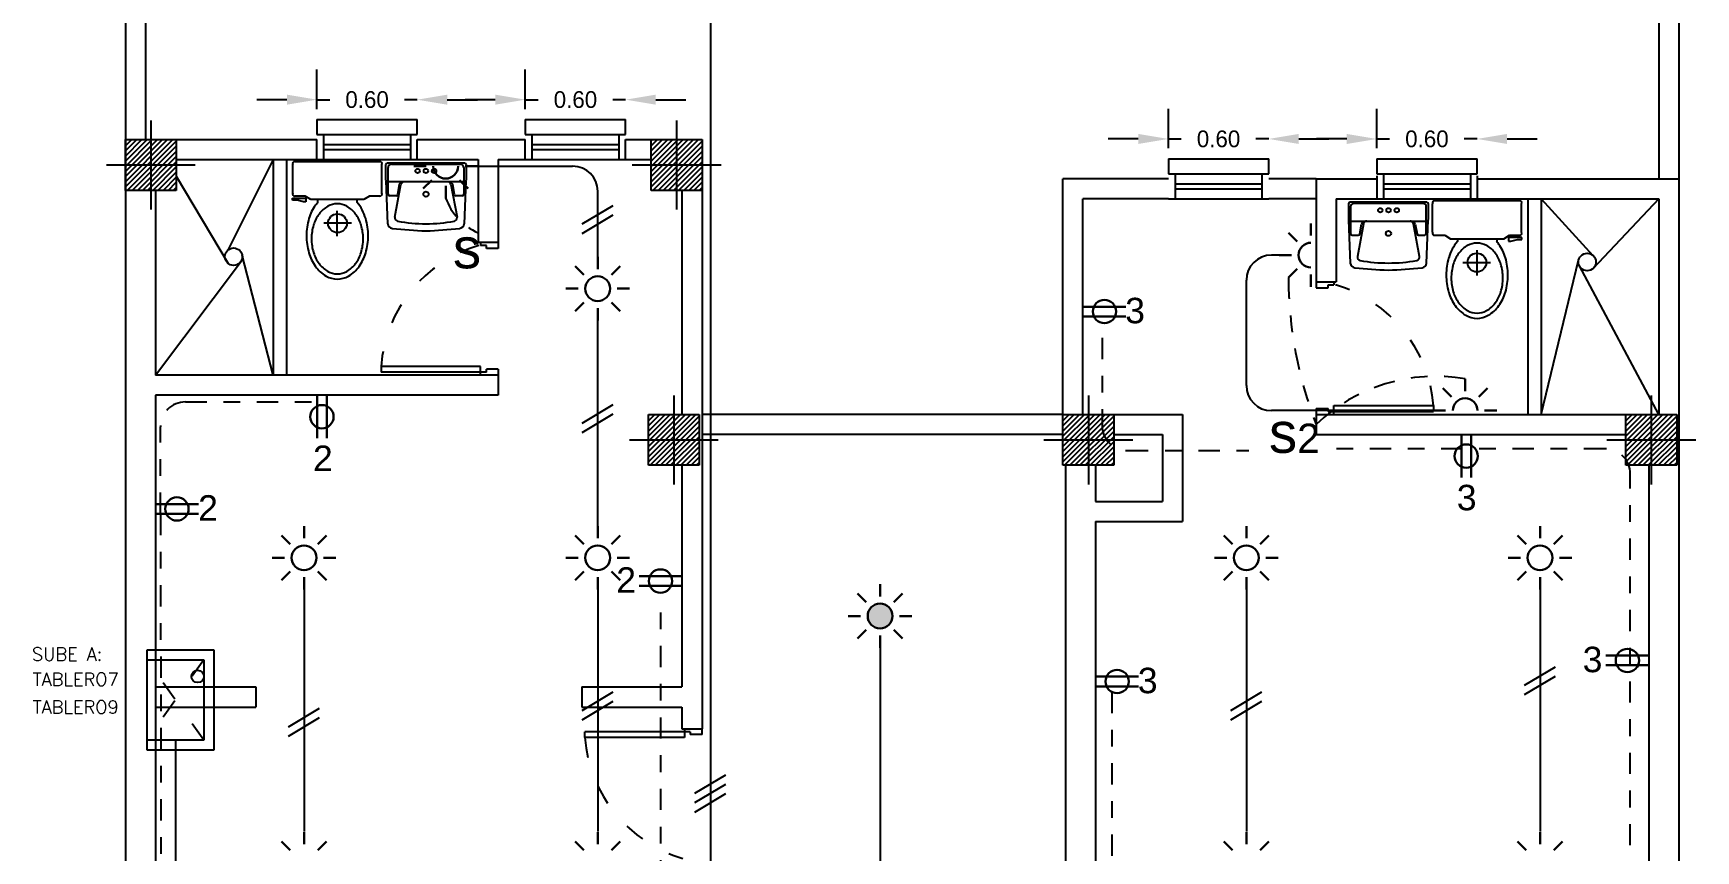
# Model space of a CAD drawing. Extents: x 876.5 to 905.5, y -313.4 to -291.
# Drawn here: x 876.54 to 886.49, y -305.75 to -300.86 of the extents above; entities that cross this region are included whole.
import ezdxf

# ---------------------------------------------------------------- set-up
doc = ezdxf.new("R2010")
doc.units = 0
doc.header["$LTSCALE"] = 0.01
doc.linetypes.add('ACAD_ISO03W100', pattern=[30, 12, -18])
doc.linetypes.add('DASHDOT', pattern=[25.4, 12.7, -6.35, 0, -6.35])
doc.layers.get('0').update_dxf_attribs({"linetype": 'CONTINUOUS'})
doc.styles.add('BARRIOS', font='arial.ttf')
doc.styles.add('STYLE5', font='simplex.shx', dxfattribs={"height": 2.6})

msp = doc.modelspace()

# ---------------------------------------------------------------- hatches: boundary and pattern name
at = {"linetype": 'Continuous'}
h = msp.add_hatch(color=7, dxfattribs=at)
h.dxf.hatch_style = 1
h.paths.add_polyline_path([(881.533, -304.3461, 1), (881.6813, -304.3461, 1)])

# ---------------------------------------------------------------- linework, layer by layer
at = {"color": 7, "linetype": 'Continuous'}
for p, q in [((877.092, -291.5204), (877.092, -311.4704)), ((886.387, -291.5204), (886.387, -311.4704)), ((877.212, -299.8504), (877.212, -301.4954)), ((880.5923, -299.8505), (880.5923, -311.0761)), ((886.267, -299.8505), (886.267, -301.7304)), ((877.396, -301.4954), (878.2378, -301.4954)), ((878.2378, -301.6154), (878.2378, -301.4954)), ((878.8378, -301.4954), (879.4846, -301.4954)), ((878.8378, -301.6154), (878.8378, -301.4954)), ((879.4846, -301.6154), (879.4846, -301.4954)), ((880.0846, -301.4954), (880.238, -301.4954)), ((880.0846, -301.6154), (880.0846, -301.4954)), ((877.396, -301.6154), (878.2378, -301.6154)), ((877.9762, -301.6154), (877.7047, -302.1573)), ((878.8378, -301.6154), (879.202, -301.6154)), ((879.1979, -301.655), (879.7679, -301.655)), ((879.202, -301.6154), (879.202, -302.1113)), ((879.322, -301.6154), (879.4846, -301.6154)), ((879.322, -301.6154), (879.322, -302.1113)), ((880.0846, -301.6154), (880.238, -301.6154)), ((877.396, -301.7149), (877.7065, -302.2373)), ((882.7013, -303.1403), (882.7013, -301.7304)), ((883.3323, -301.7304), (882.7013, -301.7304)), ((884.217, -301.7304), (883.9323, -301.7304)), ((884.217, -301.7304), (884.217, -302.3463)), ((884.217, -301.7304), (884.5791, -301.7304)), ((884.5791, -301.7116), (884.5791, -301.8504)), ((885.1791, -301.7116), (885.1791, -301.8504)), ((885.1791, -301.7304), (886.387, -301.7304)), ((877.272, -301.7994), (877.272, -302.9054)), ((879.9179, -302.1976), (879.9179, -301.805)), ((880.422, -301.7994), (880.422, -303.1403)), ((880.542, -301.7994), (880.542, -305.0204)), ((882.8213, -303.1403), (882.8213, -301.8504)), ((883.3323, -301.8504), (882.8213, -301.8504)), ((884.217, -301.8504), (883.9323, -301.8504)), ((884.337, -301.8504), (884.337, -302.3463)), ((884.337, -301.8504), (884.5791, -301.8504)), ((885.1791, -301.8504), (886.267, -301.8504)), ((885.5628, -301.8504), (885.8727, -302.1889)), ((886.267, -301.8504), (885.8709, -302.2689)), ((886.267, -301.8504), (886.267, -303.1403)), ((877.9762, -302.9054), (877.7905, -302.1862)), ((879.322, -302.1113), (879.202, -302.1113)), ((883.9956, -302.187), (883.9487, -302.187)), ((877.272, -302.9054), (877.7858, -302.2203)), ((885.5628, -303.1404), (885.7869, -302.2178)), ((886.267, -303.1404), (885.7916, -302.2519)), ((883.7987, -302.9673), (883.7987, -302.337)), ((884.217, -302.3463), (884.337, -302.3463)), ((879.9179, -303.8079), (879.9179, -302.5773)), ((879.322, -302.9054), (877.272, -302.9054)), ((879.322, -302.9054), (879.322, -303.0254)), ((877.272, -303.0254), (877.272, -306.3864)), ((879.322, -303.0254), (877.272, -303.0254)), ((882.7013, -303.1403), (880.542, -303.1403)), ((882.717, -303.1404), (882.837, -303.1404)), ((883.0053, -303.1404), (883.417, -303.1404)), ((883.417, -303.1404), (883.417, -303.7804)), ((884.918, -303.1173), (883.9487, -303.1173)), ((884.217, -303.1404), (884.217, -303.2604)), ((884.217, -303.1404), (886.267, -303.1404)), ((882.7013, -303.2603), (880.542, -303.2603)), ((883.0053, -303.2604), (883.297, -303.2604)), ((883.297, -303.2604), (883.297, -303.6604)), ((884.217, -303.2604), (886.0696, -303.2604)), ((880.422, -303.4443), (880.422, -304.7704)), ((882.717, -303.4443), (882.717, -306.8204)), ((882.897, -303.4443), (882.897, -303.6604)), ((886.207, -303.4443), (886.207, -306.3864)), ((882.897, -303.6604), (883.297, -303.6604)), ((882.897, -303.7804), (882.897, -306.3864)), ((882.897, -303.7804), (883.417, -303.7804)), ((877.2213, -304.5486), (877.6213, -304.5486)), ((877.2213, -305.1486), (877.2213, -304.5486)), ((877.6213, -304.5486), (877.6213, -305.1486)), ((881.6072, -304.5359), (881.6072, -307.896)), ((877.2213, -304.6086), (877.5613, -304.6086)), ((877.2213, -305.0886), (877.2213, -304.6086)), ((877.5613, -304.6086), (877.5613, -305.0886)), ((877.272, -304.7704), (877.872, -304.7704)), ((877.872, -304.7704), (877.872, -304.8904)), ((879.822, -304.7704), (880.422, -304.7704)), ((879.822, -304.7704), (879.822, -304.8904)), ((877.272, -304.8904), (877.872, -304.8904)), ((879.822, -304.8904), (880.422, -304.8904)), ((880.422, -304.8904), (880.422, -305.0204)), ((880.422, -305.0204), (880.542, -305.0204)), ((877.5613, -305.0886), (877.2213, -305.0886)), ((877.6213, -305.1486), (877.2213, -305.1486)), ((877.3913, -305.0886), (877.3913, -310.9098))]:
    msp.add_line(p, q, dxfattribs=at)
at = {"color": 7}
for p, q in [((878.2378, -301.3129), (878.2378, -301.0769)), ((879.4846, -301.3129), (879.4846, -301.0769)), ((878.0578, -301.2569), (877.8778, -301.2569)), ((878.2378, -301.2569), (878.3145, -301.2569)), ((878.8378, -301.2569), (878.7612, -301.2569)), ((879.0178, -301.2569), (879.1978, -301.2569)), ((879.3046, -301.2569), (879.1246, -301.2569)), ((879.4846, -301.2569), (879.5613, -301.2569)), ((880.0846, -301.2569), (880.008, -301.2569)), ((880.2646, -301.2569), (880.4446, -301.2569)), ((877.244, -301.3814), (877.244, -301.9134)), ((878.2378, -301.3754), (878.8378, -301.3754)), ((878.2378, -301.3754), (878.2378, -301.4654)), ((878.8378, -301.4654), (878.8378, -301.3754)), ((879.4846, -301.3754), (880.0846, -301.3754)), ((879.4846, -301.3754), (879.4846, -301.4654)), ((880.0846, -301.4654), (880.0846, -301.3754)), ((880.39, -301.3814), (880.39, -301.9134)), ((883.3323, -301.5479), (883.3323, -301.3119)), ((884.5791, -301.5479), (884.5791, -301.3119)), ((877.092, -301.4954), (877.396, -301.4954)), ((877.092, -301.7994), (877.092, -301.4954)), ((877.092, -301.5022), (877.0987, -301.4954)), ((877.092, -301.5329), (877.1295, -301.4954)), ((877.092, -301.5636), (877.1602, -301.4954)), ((877.092, -301.5943), (877.1909, -301.4954)), ((877.092, -301.625), (877.2216, -301.4954)), ((877.092, -301.6557), (877.2523, -301.4954)), ((877.092, -301.6864), (877.283, -301.4954)), ((877.092, -301.7172), (877.3137, -301.4954)), ((877.092, -301.7479), (877.3444, -301.4954)), ((877.092, -301.7786), (877.3752, -301.4954)), ((877.092, -301.4954), (877.396, -301.4954)), ((877.092, -301.7994), (877.092, -301.4954)), ((877.396, -301.4954), (877.396, -301.7994)), ((877.396, -301.4954), (877.396, -301.7994)), ((878.2378, -301.4654), (878.8378, -301.4654)), ((878.2778, -301.4654), (878.2778, -301.6154)), ((878.7978, -301.4654), (878.7978, -301.6154)), ((879.4846, -301.4654), (880.0846, -301.4654)), ((879.5246, -301.4654), (879.5246, -301.6154)), ((880.0446, -301.4654), (880.0446, -301.6154)), ((880.238, -301.4954), (880.542, -301.4954)), ((880.238, -301.7994), (880.238, -301.4954)), ((880.238, -301.5022), (880.2447, -301.4954)), ((880.238, -301.5329), (880.2755, -301.4954)), ((880.238, -301.5636), (880.3062, -301.4954)), ((880.238, -301.5943), (880.3369, -301.4954)), ((880.238, -301.625), (880.3676, -301.4954)), ((880.238, -301.6557), (880.3983, -301.4954)), ((880.238, -301.6864), (880.429, -301.4954)), ((880.238, -301.7172), (880.4597, -301.4954)), ((880.238, -301.7479), (880.4904, -301.4954)), ((880.238, -301.7786), (880.5212, -301.4954)), ((880.238, -301.4954), (880.542, -301.4954)), ((880.238, -301.7994), (880.238, -301.4954)), ((880.542, -301.4954), (880.542, -301.7994)), ((880.542, -301.4954), (880.542, -301.7994)), ((883.1523, -301.4919), (882.9723, -301.4919)), ((883.3323, -301.4919), (883.409, -301.4919)), ((883.9323, -301.4919), (883.8557, -301.4919)), ((884.1123, -301.4919), (884.2923, -301.4919)), ((884.3991, -301.4919), (884.2191, -301.4919)), ((884.5791, -301.4919), (884.6558, -301.4919)), ((885.1791, -301.4919), (885.1024, -301.4919)), ((885.3591, -301.4919), (885.5391, -301.4919)), ((877.1019, -301.7994), (877.396, -301.5053)), ((877.1326, -301.7994), (877.396, -301.536)), ((877.1633, -301.7994), (877.396, -301.5667)), ((878.2778, -301.5254), (878.7978, -301.5254)), ((878.2778, -301.5554), (878.7978, -301.5554)), ((879.5246, -301.5254), (880.0446, -301.5254)), ((879.5246, -301.5554), (880.0446, -301.5554)), ((880.2479, -301.7994), (880.542, -301.5053)), ((880.2786, -301.7994), (880.542, -301.536)), ((880.3093, -301.7994), (880.542, -301.5667)), ((876.978, -301.6474), (877.51, -301.6474)), ((877.194, -301.7994), (877.396, -301.5974)), ((877.2247, -301.7994), (877.396, -301.6281)), ((877.2554, -301.7994), (877.396, -301.6589)), ((877.2861, -301.7994), (877.396, -301.6896)), ((877.9762, -301.6154), (877.9762, -302.9054)), ((878.0562, -301.6154), (878.0562, -302.9054)), ((878.0931, -301.8155), (878.0931, -301.6444)), ((878.1065, -301.6266), (878.6132, -301.6266)), ((878.2378, -301.6154), (878.8378, -301.6154)), ((878.6266, -301.8155), (878.6266, -301.6444)), ((878.6506, -301.7379), (878.6506, -301.6454)), ((878.6605, -301.6355), (878.8902, -301.6355)), ((878.6633, -301.822), (878.6633, -301.6634)), ((878.6831, -301.6436), (879.0973, -301.6436)), ((878.8902, -301.6355), (879.1199, -301.6355)), ((879.1172, -301.6634), (879.1172, -301.822)), ((879.1298, -301.6454), (879.1298, -301.7379)), ((879.4846, -301.6154), (880.0846, -301.6154)), ((880.124, -301.6474), (880.656, -301.6474)), ((880.34, -301.7994), (880.542, -301.5974)), ((880.3707, -301.7994), (880.542, -301.6281)), ((880.4014, -301.7994), (880.542, -301.6589)), ((880.4321, -301.7994), (880.542, -301.6896)), ((883.3323, -301.6104), (883.9323, -301.6104)), ((883.3323, -301.6104), (883.3323, -301.7004)), ((883.9323, -301.7004), (883.9323, -301.6104)), ((884.5791, -301.6104), (885.1791, -301.6104)), ((884.5791, -301.6104), (884.5791, -301.7004)), ((885.1791, -301.7004), (885.1791, -301.6104)), ((877.3169, -301.7994), (877.396, -301.7203)), ((877.3476, -301.7994), (877.396, -301.751)), ((877.3783, -301.7994), (877.396, -301.7817)), ((878.6623, -301.9992), (878.6514, -301.7418)), ((878.8902, -301.7478), (878.6605, -301.7478)), ((878.7045, -301.9605), (878.7408, -301.764)), ((878.7294, -301.7668), (878.7191, -301.8237)), ((878.7428, -301.7591), (878.7405, -301.7588)), ((879.1199, -301.7478), (878.8902, -301.7478)), ((879.0399, -301.7588), (879.0377, -301.7591)), ((879.0396, -301.764), (879.0759, -301.9605)), ((879.0614, -301.8237), (879.051, -301.7668)), ((879.129, -301.7418), (879.1182, -301.9992)), ((880.4629, -301.7994), (880.542, -301.7203)), ((880.4936, -301.7994), (880.542, -301.751)), ((880.5243, -301.7994), (880.542, -301.7817)), ((883.3323, -301.7004), (883.9323, -301.7004)), ((883.3723, -301.7004), (883.3723, -301.8504)), ((883.3723, -301.7604), (883.8923, -301.7604)), ((883.3723, -301.7904), (883.8923, -301.7904)), ((883.8923, -301.7004), (883.8923, -301.8504)), ((884.5791, -301.7004), (885.1791, -301.7004)), ((884.6191, -301.7004), (884.6191, -301.8504)), ((884.6191, -301.7604), (885.1391, -301.7604)), ((884.6191, -301.7904), (885.1391, -301.7904)), ((885.1391, -301.7004), (885.1391, -301.8504)), ((877.396, -301.7994), (877.092, -301.7994)), ((877.396, -301.7994), (877.092, -301.7994)), ((878.0921, -301.8467, 0.62), (878.1721, -301.8467, 0.62)), ((878.0921, -301.8576, 0.62), (878.0921, -301.8467, 0.62)), ((878.1186, -301.8576, 0.62), (878.0921, -301.8576, 0.62)), ((878.1667, -301.8333), (878.1065, -301.8333)), ((878.1578, -301.8678, 0.62), (878.1186, -301.8576, 0.62)), ((878.1721, -301.8678, 0.62), (878.1578, -301.8678, 0.62)), ((878.2006, -301.8549), (878.1667, -301.8333)), ((878.1721, -301.8467, 0.62), (878.1721, -301.8678, 0.62)), ((878.5191, -301.8549), (878.2006, -301.8549)), ((878.2422, -301.8549, 0.32), (878.2422, -301.8712, 0.32)), ((878.4775, -301.8549, 0.32), (878.4775, -301.8708, 0.32)), ((878.553, -301.8333), (878.5191, -301.8549)), ((878.6132, -301.8333), (878.553, -301.8333)), ((878.7093, -301.8319), (878.6732, -301.8319)), ((879.1073, -301.8319), (879.0712, -301.8319)), ((879.8253, -302.0005), (880.0105, -301.8895)), ((880.542, -301.7994), (880.238, -301.7994)), ((880.542, -301.7994), (880.238, -301.7994)), ((883.3323, -301.8504), (883.9323, -301.8504)), ((884.4091, -301.8804), (884.4091, -301.9729)), ((884.6487, -301.8705), (884.419, -301.8705)), ((884.8558, -301.8786), (884.4416, -301.8786)), ((884.5791, -301.8504), (885.1791, -301.8504)), ((884.8784, -301.8705), (884.6487, -301.8705)), ((884.8883, -301.9729), (884.8883, -301.8804)), ((884.9124, -302.0505), (884.9124, -301.8794)), ((885.4325, -301.8616), (884.9257, -301.8616)), ((885.4458, -302.0505), (885.4458, -301.8794)), ((885.4828, -301.8504), (885.4828, -303.1404)), ((885.5628, -301.8504), (885.5628, -303.1404)), ((878.3598, -302.0741), (878.3598, -301.9228)), ((879.8253, -302.0568), (880.0105, -301.9458)), ((884.4099, -301.9768), (884.4208, -302.2342)), ((884.419, -301.9828), (884.6487, -301.9828)), ((884.4218, -301.8984), (884.4218, -302.057)), ((884.6487, -301.9828), (884.8784, -301.9828)), ((884.8756, -302.057), (884.8756, -301.8984)), ((884.8766, -302.2342), (884.8875, -301.9768)), ((878.4452, -301.9963), (878.2788, -301.9963)), ((884.4317, -302.0669), (884.4678, -302.0669)), ((884.4993, -301.999), (884.463, -302.1955)), ((884.4775, -302.0587), (884.4879, -302.0018)), ((884.499, -301.9938), (884.5013, -301.9941)), ((884.7962, -301.9941), (884.7984, -301.9938)), ((884.8344, -302.1955), (884.7981, -301.999)), ((884.8095, -302.0018), (884.8199, -302.0587)), ((884.8296, -302.0669), (884.8657, -302.0669)), ((884.9257, -302.0683), (884.9859, -302.0683)), ((884.9859, -302.0683), (885.0198, -302.0899)), ((885.0198, -302.0899), (885.3384, -302.0899)), ((885.0615, -302.0899, 0.32), (885.0615, -302.1058, 0.32)), ((885.2967, -302.0899, 0.32), (885.2967, -302.1062, 0.32)), ((885.3384, -302.0899), (885.3723, -302.0683)), ((885.3668, -302.0817, 0.62), (885.3668, -302.1028, 0.62)), ((885.4468, -302.0817, 0.62), (885.3668, -302.0817, 0.62)), ((885.3723, -302.0683), (885.4325, -302.0683)), ((885.4468, -302.0926, 0.62), (885.4468, -302.0817, 0.62)), ((879.2161, -302.1113), (879.2161, -302.129)), ((879.2514, -302.129), (879.2161, -302.129)), ((879.2514, -302.1466), (879.2514, -302.129)), ((879.322, -302.1466), (879.2514, -302.1466)), ((879.322, -302.1113), (879.322, -302.1466)), ((885.1791, -302.3091), (885.1791, -302.1578)), ((885.3668, -302.1028, 0.62), (885.3812, -302.1028, 0.62)), ((885.3812, -302.1028, 0.62), (885.4203, -302.0926, 0.62)), ((885.4203, -302.0926, 0.62), (885.4468, -302.0926, 0.62)), ((885.0938, -302.2313), (885.2601, -302.2313)), ((884.217, -302.3463), (884.217, -302.3816)), ((884.217, -302.3816), (884.2876, -302.3816)), ((884.2876, -302.364), (884.3229, -302.364)), ((884.2876, -302.3816), (884.2876, -302.364)), ((884.3229, -302.3463), (884.3229, -302.364)), ((878.6214, -302.8525), (878.6214, -302.8878)), ((879.2161, -302.8525), (878.6214, -302.8525)), ((879.2161, -302.8878), (878.6214, -302.8878)), ((879.2161, -302.8878), (879.2161, -302.8525)), ((879.2161, -302.9054), (879.2161, -302.8878)), ((879.2514, -302.8878), (879.2161, -302.8878)), ((879.322, -302.8701), (879.2514, -302.8701)), ((879.2514, -302.8878), (879.2514, -302.8701)), ((879.322, -302.8701), (879.322, -302.9054)), ((879.8253, -303.1919), (880.0105, -303.0809)), ((880.3735, -303.0263), (880.3735, -303.5583)), ((882.8533, -303.0263), (882.8533, -303.5583)), ((886.2216, -303.0263), (886.2216, -303.5583)), ((879.8253, -303.2481), (880.0105, -303.1371)), ((880.2215, -303.1403), (880.5255, -303.1403)), ((880.2215, -303.4443), (880.2215, -303.1403)), ((880.2215, -303.1471), (880.2283, -303.1403)), ((880.2215, -303.1778), (880.259, -303.1403)), ((880.2215, -303.2085), (880.2897, -303.1403)), ((880.2215, -303.2392), (880.3204, -303.1403)), ((880.2215, -303.27), (880.3511, -303.1403)), ((880.2215, -303.3007), (880.3818, -303.1403)), ((880.2215, -303.3314), (880.4126, -303.1403)), ((880.2215, -303.3621), (880.4433, -303.1403)), ((880.2215, -303.3928), (880.474, -303.1403)), ((880.2215, -303.4235), (880.5047, -303.1403)), ((880.2215, -303.1403), (880.5255, -303.1403)), ((880.2215, -303.4443), (880.2215, -303.1403)), ((880.2314, -303.4443), (880.5255, -303.1502)), ((880.2621, -303.4443), (880.5255, -303.1809)), ((880.5255, -303.1403), (880.5255, -303.4443)), ((880.5255, -303.1403), (880.5255, -303.4443)), ((882.7013, -303.1403), (883.0053, -303.1403)), ((882.7013, -303.4443), (882.7013, -303.1403)), ((882.7013, -303.1471), (882.7081, -303.1403)), ((882.7013, -303.1778), (882.7388, -303.1403)), ((882.7013, -303.2085), (882.7695, -303.1403)), ((882.7013, -303.2392), (882.8002, -303.1403)), ((882.7013, -303.27), (882.831, -303.1403)), ((882.7013, -303.3007), (882.8617, -303.1403)), ((882.7013, -303.3314), (882.8924, -303.1403)), ((882.7013, -303.3621), (882.9231, -303.1403)), ((882.7013, -303.3928), (882.9538, -303.1403)), ((882.7013, -303.4235), (882.9845, -303.1403)), ((882.7013, -303.1403), (883.0053, -303.1403)), ((882.7013, -303.4443), (882.7013, -303.1403)), ((882.7112, -303.4443), (883.0053, -303.1502)), ((882.7419, -303.4443), (883.0053, -303.1809)), ((883.0053, -303.1403), (883.0053, -303.4443)), ((883.0053, -303.1403), (883.0053, -303.4443)), ((884.217, -303.1051), (884.217, -303.1404)), ((884.217, -303.1051), (884.2876, -303.1051)), ((884.2876, -303.1228), (884.2876, -303.1051)), ((884.2876, -303.1228), (884.3229, -303.1228)), ((884.3229, -303.0875), (884.9176, -303.0875)), ((884.3229, -303.1228), (884.3229, -303.0875)), ((884.3229, -303.1404), (884.3229, -303.1228)), ((884.3229, -303.1228), (884.9176, -303.1228)), ((884.9176, -303.0875), (884.9176, -303.1228)), ((886.0696, -303.1403), (886.3736, -303.1403)), ((886.0696, -303.4443), (886.0696, -303.1403)), ((886.0696, -303.1471), (886.0763, -303.1403)), ((886.0696, -303.1778), (886.1071, -303.1403)), ((886.0696, -303.2085), (886.1378, -303.1403)), ((886.0696, -303.2392), (886.1685, -303.1403)), ((886.0696, -303.27), (886.1992, -303.1403)), ((886.0696, -303.3007), (886.2299, -303.1403)), ((886.0696, -303.3314), (886.2606, -303.1403)), ((886.0696, -303.3621), (886.2913, -303.1403)), ((886.0696, -303.3928), (886.322, -303.1403)), ((886.0696, -303.4235), (886.3528, -303.1403)), ((886.0696, -303.1403), (886.3736, -303.1403)), ((886.0696, -303.4443), (886.0696, -303.1403)), ((886.0795, -303.4443), (886.3736, -303.1502)), ((886.1102, -303.4443), (886.3736, -303.1809)), ((886.3736, -303.1403), (886.3736, -303.4443)), ((886.3736, -303.1403), (886.3736, -303.4443)), ((880.2928, -303.4443), (880.5255, -303.2117)), ((880.3235, -303.4443), (880.5255, -303.2424)), ((880.3543, -303.4443), (880.5255, -303.2731)), ((882.7727, -303.4443), (883.0053, -303.2117)), ((882.8034, -303.4443), (883.0053, -303.2424)), ((882.8341, -303.4443), (883.0053, -303.2731)), ((886.1409, -303.4443), (886.3736, -303.2117)), ((886.1716, -303.4443), (886.3736, -303.2424)), ((886.2023, -303.4443), (886.3736, -303.2731)), ((880.1075, -303.2923), (880.6395, -303.2923)), ((880.385, -303.4443), (880.5255, -303.3038)), ((880.4157, -303.4443), (880.5255, -303.3345)), ((880.4464, -303.4443), (880.5255, -303.3652)), ((882.5873, -303.2923), (883.1193, -303.2923)), ((882.8648, -303.4443), (883.0053, -303.3038)), ((882.8955, -303.4443), (883.0053, -303.3345)), ((882.9262, -303.4443), (883.0053, -303.3652)), ((885.9556, -303.2923), (886.4876, -303.2923)), ((886.233, -303.4443), (886.3736, -303.3038)), ((886.2637, -303.4443), (886.3736, -303.3345)), ((886.2945, -303.4443), (886.3736, -303.3652)), ((880.5255, -303.4443), (880.2215, -303.4443)), ((880.5255, -303.4443), (880.2215, -303.4443)), ((880.4771, -303.4443), (880.5255, -303.3959)), ((880.5078, -303.4443), (880.5255, -303.4266)), ((883.0053, -303.4443), (882.7013, -303.4443)), ((883.0053, -303.4443), (882.7013, -303.4443)), ((882.9569, -303.4443), (883.0053, -303.3959)), ((882.9876, -303.4443), (883.0053, -303.4266)), ((886.3736, -303.4443), (886.0696, -303.4443)), ((886.3736, -303.4443), (886.0696, -303.4443)), ((886.3252, -303.4443), (886.3736, -303.3959)), ((886.3559, -303.4443), (886.3736, -303.4266)), ((878.1608, -304.1877), (878.1608, -305.6347)), ((879.9179, -304.1877), (879.9179, -305.6347)), ((883.7987, -304.1877), (883.7987, -305.6347)), ((885.5558, -304.1877), (885.5558, -305.6347)), ((885.4633, -304.7602), (885.6484, -304.6492)), ((885.4633, -304.8165), (885.6484, -304.7055)), ((879.8253, -304.9104), (880.0105, -304.7995)), ((879.8253, -304.9667), (880.0105, -304.8557)), ((883.7062, -304.9104), (883.8913, -304.7995)), ((883.7062, -304.9667), (883.8913, -304.8557)), ((878.0682, -305.0081), (878.2534, -304.8971)), ((878.0682, -305.0644), (878.2534, -304.9534)), ((879.8414, -305.0733), (879.8414, -305.0381)), ((880.4361, -305.0381), (879.8414, -305.0381)), ((880.4361, -305.0733), (879.8414, -305.0733)), ((880.4361, -305.0204), (880.4361, -305.0381)), ((880.4361, -305.0381), (880.4361, -305.0733)), ((880.4714, -305.0381), (880.4361, -305.0381)), ((880.4714, -305.0381), (880.4714, -305.0557)), ((880.542, -305.0557), (880.4714, -305.0557)), ((880.542, -305.0557), (880.542, -305.0204)), ((880.4998, -305.4063), (880.6849, -305.2953)), ((880.4998, -305.4625), (880.6849, -305.3516)), ((880.4998, -305.5188), (880.6849, -305.4078))]:
    msp.add_line(p, q, dxfattribs=at)
at = {"color": 7, "lineweight": 30}
for p, q in [((878.8913, -301.655), (878.8182, -301.655)), ((879.1248, -301.655), (879.1979, -301.655)), ((878.9255, -301.7375), (878.8738, -301.7892)), ((879.0081, -301.7717), (879.0081, -301.8448)), ((879.0906, -301.7375), (879.1423, -301.7892)), ((884.1029, -302.1044), (884.0512, -302.0527)), ((884.1854, -302.0702), (884.1854, -301.9971)), ((884.0687, -302.187), (883.9956, -302.187)), ((879.8353, -302.3049), (879.7836, -302.2532)), ((879.9179, -302.2707), (879.9179, -302.1976)), ((880.0004, -302.3049), (880.0522, -302.2532)), ((884.1029, -302.2695), (884.0512, -302.3213)), ((879.8012, -302.3874), (879.728, -302.3874)), ((880.0346, -302.3874), (880.1078, -302.3874)), ((884.1854, -302.3037), (884.1854, -302.3769)), ((879.8353, -302.47), (879.7836, -302.5217)), ((880.0004, -302.47), (880.0522, -302.5217)), ((879.9179, -302.5042), (879.9179, -302.5773)), ((882.9497, -302.4954), (882.8213, -302.4954)), ((882.9497, -302.5535), (882.8213, -302.5535)), ((882.9497, -302.4954), (883.0781, -302.4954)), ((882.9497, -302.5535), (883.0781, -302.5535)), ((885.0253, -303.0348), (884.9736, -302.9831)), ((885.1079, -303.0006), (885.1079, -302.9275)), ((885.1904, -303.0348), (885.2421, -302.9831)), ((878.2388, -303.1538), (878.2388, -303.0254)), ((878.297, -303.1538), (878.297, -303.0254)), ((878.2388, -303.1538), (878.2388, -303.2822)), ((878.297, -303.1538), (878.297, -303.2822)), ((884.9911, -303.1173), (884.918, -303.1173)), ((885.2246, -303.1173), (885.2977, -303.1173)), ((885.0851, -303.3888), (885.0851, -303.2604)), ((885.1433, -303.3888), (885.1433, -303.2604)), ((885.0851, -303.3888), (885.0851, -303.5172)), ((885.1433, -303.3888), (885.1433, -303.5172)), ((877.4004, -303.6763), (877.272, -303.6763)), ((877.4004, -303.6763), (877.5287, -303.6763)), ((877.4004, -303.7344), (877.272, -303.7344)), ((877.4004, -303.7344), (877.5287, -303.7344)), ((878.0782, -303.9152), (878.0265, -303.8635)), ((878.1608, -303.881), (878.1608, -303.8079)), ((878.2433, -303.9152), (878.2951, -303.8635)), ((879.8353, -303.9152), (879.7836, -303.8635)), ((879.9179, -303.881), (879.9179, -303.8079)), ((880.0004, -303.9152), (880.0522, -303.8635)), ((883.7162, -303.9152), (883.6645, -303.8635)), ((883.7987, -303.881), (883.7987, -303.8079)), ((883.8813, -303.9152), (883.933, -303.8635)), ((885.4733, -303.9152), (885.4216, -303.8635)), ((885.5558, -303.881), (885.5558, -303.8079)), ((885.6384, -303.9152), (885.6901, -303.8635)), ((878.0441, -303.9978), (877.9709, -303.9978)), ((878.0782, -304.0803), (878.0265, -304.132)), ((878.2433, -304.0803), (878.2951, -304.132)), ((878.2775, -303.9978), (878.3507, -303.9978)), ((879.8012, -303.9978), (879.728, -303.9978)), ((879.8353, -304.0803), (879.7836, -304.132)), ((880.0004, -304.0803), (880.0522, -304.132)), ((880.0346, -303.9978), (880.1078, -303.9978)), ((883.682, -303.9978), (883.6089, -303.9978)), ((883.7162, -304.0803), (883.6645, -304.132)), ((883.8813, -304.0803), (883.933, -304.132)), ((883.9155, -303.9978), (883.9886, -303.9978)), ((885.4391, -303.9978), (885.366, -303.9978)), ((885.4733, -304.0803), (885.4216, -304.132)), ((885.6384, -304.0803), (885.6901, -304.132)), ((885.6726, -303.9978), (885.7457, -303.9978)), ((878.1608, -304.1145), (878.1608, -304.1877)), ((879.9179, -304.1145), (879.9179, -304.1877)), ((880.2936, -304.1074), (880.1652, -304.1074)), ((880.2936, -304.1655), (880.1652, -304.1655)), ((880.2936, -304.1074), (880.422, -304.1074)), ((880.2936, -304.1655), (880.422, -304.1655)), ((881.6072, -304.2293), (881.6072, -304.1562)), ((883.7987, -304.1145), (883.7987, -304.1877)), ((885.5558, -304.1145), (885.5558, -304.1877)), ((881.5246, -304.2635), (881.4729, -304.2118)), ((881.6897, -304.2635), (881.7414, -304.2118)), ((881.4904, -304.3461), (881.4173, -304.3461)), ((881.7239, -304.3461), (881.7971, -304.3461)), ((881.5246, -304.4286), (881.4729, -304.4803)), ((881.6072, -304.4628), (881.6072, -304.5359)), ((881.6897, -304.4286), (881.7414, -304.4803)), ((886.0786, -304.5828), (885.9502, -304.5828)), ((886.0786, -304.641), (885.9502, -304.641)), ((886.0786, -304.5828), (886.207, -304.5828)), ((886.0786, -304.641), (886.207, -304.641)), ((883.0254, -304.7086), (882.897, -304.7086)), ((883.0254, -304.7668), (882.897, -304.7668)), ((883.0254, -304.7086), (883.1537, -304.7086)), ((883.0254, -304.7668), (883.1537, -304.7668)), ((878.1608, -305.7119), (878.1608, -305.6388)), ((879.9179, -305.7119), (879.9179, -305.6388)), ((883.7987, -305.7119), (883.7987, -305.6388)), ((885.5558, -305.7119), (885.5558, -305.6388)), ((878.0782, -305.7461), (878.0265, -305.6944)), ((878.2433, -305.7461), (878.2951, -305.6944)), ((879.8353, -305.7461), (879.7836, -305.6944)), ((880.0004, -305.7461), (880.0522, -305.6944)), ((883.7162, -305.7461), (883.6645, -305.6944)), ((883.8813, -305.7461), (883.933, -305.6944)), ((885.4733, -305.7461), (885.4216, -305.6944)), ((885.6384, -305.7461), (885.6901, -305.6944))]:
    msp.add_line(p, q, dxfattribs=at)
at = {"color": 7, "linetype": 'DASHDOT'}
for p, q in [((882.9351, -302.6822), (882.9351, -303.2062)), ((877.4517, -303.065), (878.2388, -303.065)), ((877.3017, -303.7344), (877.3017, -303.215)), ((883.0851, -303.3562), (883.814, -303.3562)), ((885.9459, -303.3458), (884.2802, -303.3458)), ((886.0959, -310.8418), (886.0959, -303.4958)), ((877.3017, -303.7344), (877.3131, -311.1004)), ((880.2949, -310.6303), (880.2949, -304.2468)), ((882.9937, -304.7999), (882.9937, -310.6303))]:
    msp.add_line(p, q, dxfattribs=at)
at = {"color": 7, "linetype": 'ACAD_ISO03W100'}
for p, q in [((877.5613, -304.6086), (877.2213, -305.0886)), ((877.5613, -305.0886), (877.2213, -304.6086))]:
    msp.add_line(p, q, dxfattribs=at)
at = {"color": 7}
for centre, radius in [((878.8401, -301.6832), 0.013), ((878.8896, -301.6832), 0.013), ((878.9391, -301.6832), 0.013), ((878.8902, -301.8219), 0.0155), ((878.3609, -301.9963), 0.0562), ((884.5998, -301.9182), 0.013), ((884.6494, -301.9182), 0.013), ((884.6989, -301.9182), 0.013), ((884.6487, -302.0569), 0.0155), ((885.178, -302.2313), 0.0562)]:
    msp.add_circle(centre, radius, dxfattribs=at)
at = {"color": 7, "linetype": 'Continuous'}
for centre, radius in [((877.7392, -302.1965), 0.0523), ((885.8382, -302.2282), 0.0523), ((877.5243, -304.7077), 0.0369)]:
    msp.add_circle(centre, radius, dxfattribs=at)
at = {"color": 7, "lineweight": 30}
for centre, radius in [((879.9179, -302.3874), 0.0742), ((882.9497, -302.5245), 0.0698), ((878.2679, -303.1538), 0.0698), ((885.1142, -303.3888), 0.0698), ((877.4004, -303.7054), 0.0698), ((878.1608, -303.9978), 0.0742), ((879.9179, -303.9978), 0.0742), ((883.7987, -303.9978), 0.0742), ((885.5558, -303.9978), 0.0742), ((880.2936, -304.1365), 0.0698), ((881.6072, -304.3461), 0.0742), ((886.0786, -304.6119), 0.0698), ((883.0254, -304.7377), 0.0698)]:
    msp.add_circle(centre, radius, dxfattribs=at)
at = {"color": 7}
for centre, radius, start, end in [((878.1055, -301.6398), 0.0132, 85.95026, 200.30995), ((878.6141, -301.6398), 0.0132, 339.69005, 94.04974), ((878.6605, -301.6454), 0.0099, 90, 180), ((878.6831, -301.6634), 0.0198, 90, 180), ((879.0973, -301.6634), 0.0198, 360, 90), ((879.1199, -301.6454), 0.0099, 0, 90), ((878.6605, -301.7379), 0.0099, 180, 270), ((878.7392, -301.7686), 0.0099, 82.17882, 169.65732), ((878.7603, -301.7676), 0.0198, 90, 169.53121), ((879.0202, -301.7676), 0.0198, 10.46879, 90), ((879.0413, -301.7686), 0.0099, 10.34268, 97.82118), ((879.1199, -301.7379), 0.0099, 270, 0), ((878.1055, -301.8201), 0.0132, 159.69005, 274.04974), ((878.4503, -302.045), 0.2714, 144.53013, 163.55724), ((878.3949, -302.0056), 0.2034, 138.64357, 144.53013), ((878.3598, -301.9952), 0.1155, 90, 119.31938), ((878.3598, -301.9952), 0.1155, 60.68062, 90), ((878.2694, -302.045), 0.2714, 16.44276, 39.95041), ((878.6141, -301.8201), 0.0132, 265.95026, 20.30995), ((878.6732, -301.822), 0.0099, 180, 270), ((878.7093, -301.822), 0.0099, 270, 349.65732), ((879.0712, -301.822), 0.0099, 190.34268, 270), ((879.1073, -301.822), 0.0099, 270, 0), ((884.419, -301.8804), 0.0099, 90, 180), ((884.4416, -301.8984), 0.0198, 90, 180), ((884.8558, -301.8984), 0.0198, 0, 90), ((884.8784, -301.8804), 0.0099, 0, 90), ((884.9248, -301.8748), 0.0132, 85.95026, 200.30995), ((885.4334, -301.8748), 0.0132, 339.69005, 94.04974), ((878.5377, -302.0708), 0.3626, 163.55724, 180), ((878.4253, -302.07), 0.2171, 143.58992, 163.01224), ((878.3852, -302.0404), 0.1674, 119.31938, 143.58992), ((878.3344, -302.0404), 0.1674, 36.41008, 60.68062), ((878.2944, -302.07), 0.2171, 16.98776, 36.41008), ((878.182, -302.0708), 0.3626, 0, 16.44276), ((878.724, -301.9641), 0.0198, 169.53121, 259.29695), ((878.8864, -301.1047), 0.8944, 259.29695, 270.24327), ((878.894, -301.1047), 0.8944, 269.75673, 280.70305), ((879.0565, -301.9641), 0.0198, 280.70305, 10.46879), ((884.419, -301.9729), 0.0099, 180, 270), ((884.5188, -302.0026), 0.0198, 90, 169.53121), ((884.7786, -302.0026), 0.0198, 10.46879, 90), ((884.8784, -301.9729), 0.0099, 270, 360), ((878.5377, -302.0708), 0.3626, 180, 196.44276), ((878.4885, -302.0893), 0.2832, 163.01224, 180), ((878.4885, -302.0893), 0.2832, 180, 196.98776), ((878.2312, -302.0893), 0.2832, 0, 16.98776), ((878.2312, -302.0893), 0.2832, 343.01224, 360), ((878.182, -302.0708), 0.3626, 343.55724, 360), ((878.692, -301.9979), 0.0297, 182.4154, 264.62682), ((879.1176, -297.4733), 4.5743, 264.62682, 267.15149), ((878.6629, -297.4733), 4.5743, 272.84851, 275.37318), ((879.0885, -301.9979), 0.0297, 275.37318, 357.5846), ((884.4317, -302.057), 0.0099, 180, 270), ((884.4678, -302.057), 0.0099, 270, 349.65732), ((884.4977, -302.0036), 0.0099, 82.17882, 169.65732), ((884.7998, -302.0036), 0.0099, 10.34268, 97.82118), ((884.8296, -302.057), 0.0099, 190.34268, 270), ((884.8657, -302.057), 0.0099, 270, 0), ((884.9248, -302.0551), 0.0132, 159.69005, 274.04974), ((885.4334, -302.0551), 0.0132, 265.95026, 20.30995), ((878.4503, -302.0966), 0.2714, 196.44276, 215.46987), ((878.4253, -302.1086), 0.2171, 196.98776, 216.41008), ((878.2944, -302.1086), 0.2171, 323.58992, 343.01224), ((878.2694, -302.0966), 0.2714, 324.53013, 343.55724), ((885.2696, -302.28), 0.2714, 140.04959, 163.55724), ((885.2446, -302.305), 0.2171, 143.58992, 163.01224), ((885.2045, -302.2754), 0.1674, 119.31938, 143.58992), ((885.1791, -302.2302), 0.1155, 90, 119.31938), ((885.1791, -302.2302), 0.1155, 60.68062, 90), ((885.1537, -302.2754), 0.1674, 36.41008, 60.68062), ((885.1137, -302.305), 0.2171, 16.98776, 36.41008), ((885.1441, -302.2406), 0.2034, 35.46987, 41.35643), ((885.0887, -302.28), 0.2714, 16.44276, 35.46987), ((878.3949, -302.1361), 0.2034, 215.46987, 239.82832), ((878.3852, -302.1381), 0.1674, 216.41008, 240.68062), ((878.3598, -302.1833), 0.1155, 240.68062, 270), ((878.3598, -302.1833), 0.1155, 270, 299.31938), ((878.3344, -302.1381), 0.1674, 299.31938, 323.58992), ((878.3248, -302.1361), 0.2034, 300.17168, 324.53013), ((884.4505, -302.2329), 0.0297, 182.4154, 264.62682), ((884.876, -297.7083), 4.5743, 264.62682, 267.15149), ((884.4825, -302.1991), 0.0198, 169.53121, 259.29695), ((884.6449, -301.3397), 0.8944, 259.29695, 270.24327), ((884.6525, -301.3397), 0.8944, 269.75673, 280.70305), ((884.4214, -297.7083), 4.5743, 272.84851, 275.37318), ((884.8149, -302.1991), 0.0198, 280.70305, 10.46879), ((884.847, -302.2329), 0.0297, 275.37318, 357.5846), ((885.357, -302.3058), 0.3626, 163.55724, 180), ((885.3077, -302.3243), 0.2832, 163.01224, 180), ((885.0505, -302.3243), 0.2832, 0, 16.98776), ((885.0012, -302.3058), 0.3626, 0, 16.44276), ((878.3598, -302.1964), 0.1337, 239.82832, 270), ((878.3598, -302.1964), 0.1337, 270, 300.17168), ((885.357, -302.3058), 0.3626, 180, 196.44276), ((885.3077, -302.3243), 0.2832, 180, 196.98776), ((885.0505, -302.3243), 0.2832, 343.01224, 360), ((885.0012, -302.3058), 0.3626, 343.55724, 360), ((885.2696, -302.3316), 0.2714, 196.44276, 215.46987), ((885.2446, -302.3436), 0.2171, 196.98776, 216.41008), ((885.2142, -302.3711), 0.2034, 215.46987, 239.82832), ((885.2045, -302.3731), 0.1674, 216.41008, 240.68062), ((885.1537, -302.3731), 0.1674, 299.31938, 323.58992), ((885.1441, -302.3711), 0.2034, 300.17168, 324.53013), ((885.1137, -302.3436), 0.2171, 323.58992, 343.01224), ((885.0887, -302.3316), 0.2714, 324.53013, 343.55724), ((885.1791, -302.4314), 0.1337, 239.82832, 270), ((885.1791, -302.4183), 0.1155, 240.68062, 270), ((885.1791, -302.4183), 0.1155, 270, 299.31938), ((885.1791, -302.4314), 0.1337, 270, 300.17168)]:
    msp.add_arc(centre, radius, start, end, dxfattribs=at)
at = {"color": 7, "lineweight": 30}
for centre, start, end in [((879.0081, -301.655), 180, 0), ((884.1854, -302.187), 90, 270), ((885.1079, -303.1173), 0, 180)]:
    msp.add_arc(centre, 0.0742, start, end, dxfattribs=at)
at = {"color": 7, "linetype": 'Continuous'}
for centre, start, end in [((879.7679, -301.805), 0, 90), ((883.9487, -302.337), 90, 180), ((883.9487, -302.9673), 180, 270)]:
    msp.add_arc(centre, 0.15, start, end, dxfattribs=at)
at = {"color": 7, "linetype": 'DASHDOT'}
for centre, radius, start, end in [((879.3454, -301.7245), 0.3582, 199.62589, 246.3889), ((886.4687, -302.3205), 2.4175, 180.01684, 201.34292), ((884.9303, -303.9382), 1.0262, 80.03526, 134.03353), ((877.4517, -303.215), 0.15, 90, 180), ((883.0851, -303.2062), 0.15, 180, 270), ((885.9459, -303.4958), 0.15, 0, 90)]:
    msp.add_arc(centre, radius, start, end, dxfattribs=at)
at = {"color": 7, "linetype": 'ACAD_ISO03W100'}
for centre, start, end in [((879.4371, -302.9141), 106.31466, 175.68236), ((884.1019, -303.1491), 4.31764, 73.68534), ((880.6571, -305.0118), 184.31764, 253.68534)]:
    msp.add_arc(centre, 0.818, start, end, dxfattribs=at)
at = {"color": 7}
for points in [[(878.0578, -301.2269), (878.0578, -301.2869), (878.2378, -301.2569)], [(879.0178, -301.2269), (879.0178, -301.2869), (878.8378, -301.2569)], [(879.3046, -301.2269), (879.3046, -301.2869), (879.4846, -301.2569)], [(880.2646, -301.2269), (880.2646, -301.2869), (880.0846, -301.2569)], [(883.1523, -301.4619), (883.1523, -301.5219), (883.3323, -301.4919)], [(884.1123, -301.4619), (884.1123, -301.5219), (883.9323, -301.4919)], [(884.3991, -301.4619), (884.3991, -301.5219), (884.5791, -301.4919)], [(885.3591, -301.4619), (885.3591, -301.5219), (885.1791, -301.4919)]]:
    msp.add_solid(points, dxfattribs=at)

# ---------------------------------------------------------------- texts
at = {"color": 7, "linetype": 'Continuous', "style": 'BARRIOS'}
for s, height, p in [('s', 0.2416, (879.0515, -302.2658)), ('3', 0.1523, (883.0737, -302.5946)), ('s', 0.2416, (883.9341, -303.3699)), ('2', 0.1749, (884.1028, -303.3699)), ('2', 0.1523, (878.2143, -303.4784)), ('3', 0.1523, (885.0578, -303.7134)), ('2', 0.1523, (877.5271, -303.7755)), ('2', 0.1523, (880.0287, -304.2066)), ('3', 0.1523, (885.8109, -304.6821)), ('3', 0.1523, (883.1493, -304.8079))]:
    msp.add_text(s, height=height, dxfattribs=at).set_placement(p)
at = {"color": 7, "style": 'STYLE5'}
for s, p in [('SUBE A:', (876.5327, -304.6132)), ('TABLERO7', (876.5372, -304.7637)), ('TABLERO9', (876.5372, -304.9296))]:
    msp.add_text(s, height=0.078, dxfattribs=at).set_placement(p)
at = {"color": 7, "char_height": 0.1, "attachment_point": 5}
for insert in [(878.5378, -301.2569), (879.7846, -301.2569), (883.6323, -301.4919), (884.8791, -301.4919)]:
    msp.add_mtext('\\A1;0.60', dxfattribs=dict(at, insert=insert))

doc.saveas('drawing.dxf')
